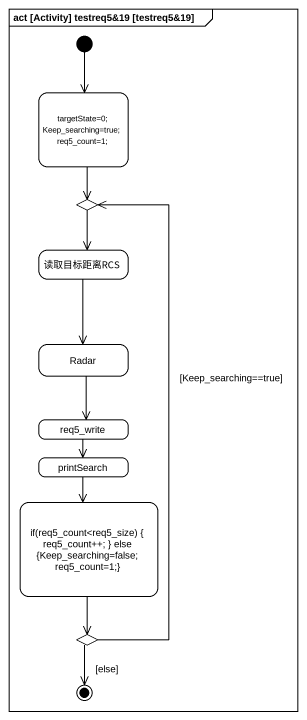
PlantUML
@startuml
mainframe act [Activity] testreq5&19 [testreq5&19]
hide empty description
state "targetState=0; Keep_searching=true; req5_count=1;" as targetState_0_Keep
state choice1 <<choice>>
state 读取目标距离RCS
state Radar
state req5_write
state printSearch
state "if(req5_count<req5_size) { req5_count++; } else {Keep_searching=false; req5_count=1;}" as if_req5_count_req5_size
state choice2 <<choice>>
[*] --> targetState_0_Keep
targetState_0_Keep --> choice1
choice1 --> 读取目标距离RCS
读取目标距离RCS --> Radar
Radar --> req5_write
req5_write --> printSearch
printSearch --> if_req5_count_req5_size
if_req5_count_req5_size --> choice2
choice2 -up-> choice1 : [Keep_searching==true]
choice2 --> [*] : [else]
@enduml
